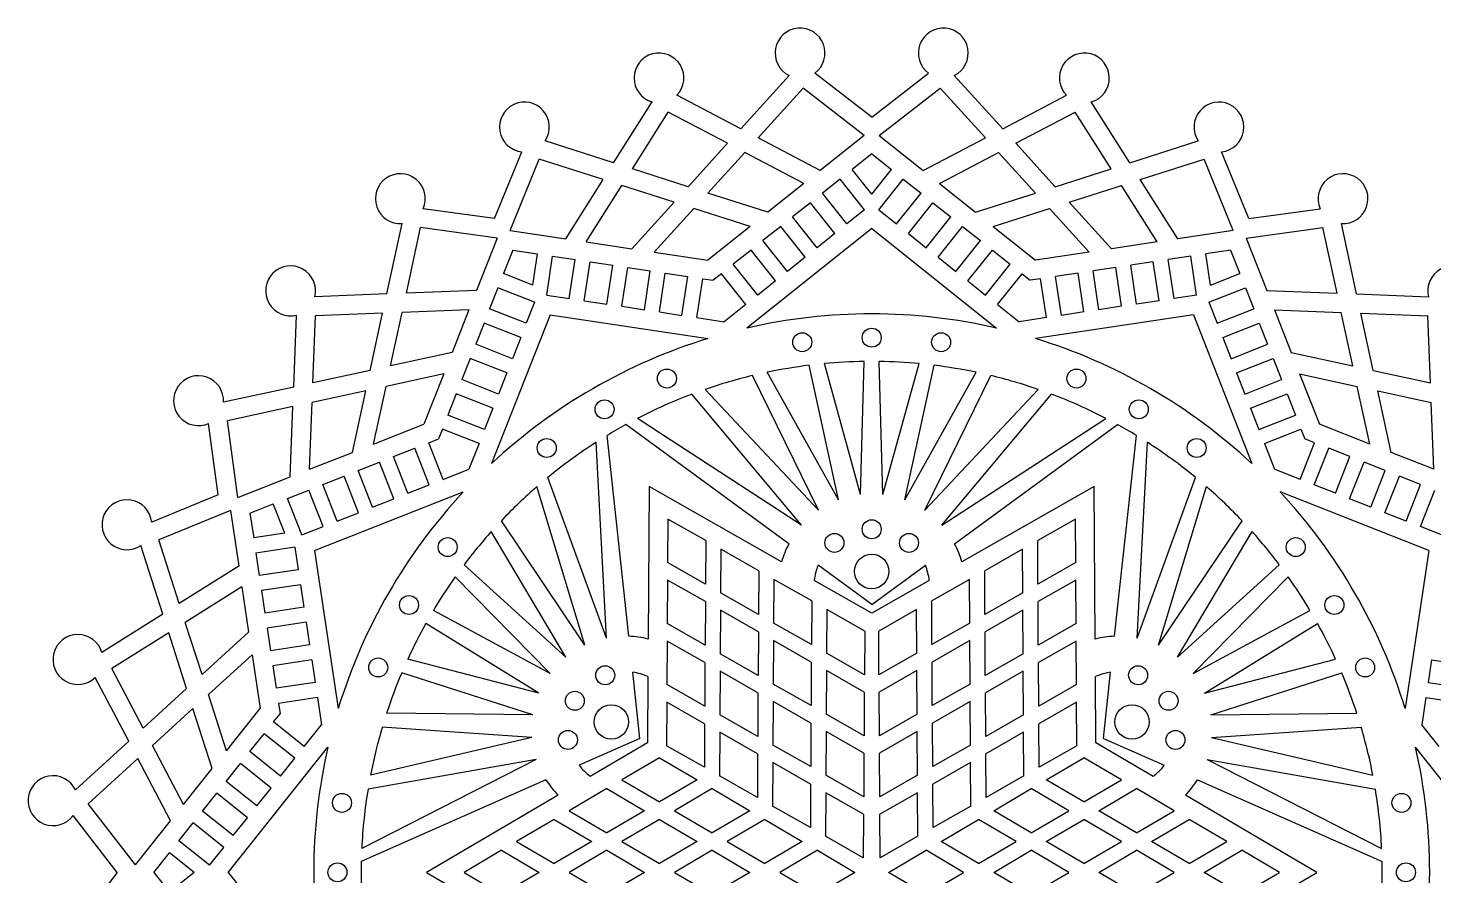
# Model space of a CAD drawing. Extents: x 169 to 786, y 13 to 202.
# Drawn here: x 169.3 to 317.4, y 107 to 196.2 of the extents above; entities that cross this region are included whole.
import ezdxf

# ---------------------------------------------------------------- set-up
doc = ezdxf.new("R2010")
doc.units = 0
doc.layers.get('0').update_dxf_attribs({"linetype": 'CONTINUOUS'})

msp = doc.modelspace()

# ---------------------------------------------------------------- linework, layer by layer
for p, q in [((244.349859, 185.620235), (249.447843, 191.232393)), ((258.147715, 186.827391), (252.15264, 191.469032)), ((258.147715, 186.827391), (264.14279, 191.469032)), ((271.945571, 185.620235), (266.847587, 191.232393)), ((246.178115, 184.658402), (250.928245, 189.887622)), ((257.358481, 184.909061), (250.928245, 189.887622)), ((258.936949, 184.909061), (265.367185, 189.887622)), ((270.117315, 184.658402), (265.367185, 189.887622)), ((230.971244, 182.035446), (235.017237, 188.447598)), ((244.349859, 185.620235), (237.63985, 189.150325)), ((271.945571, 185.620235), (278.65558, 189.150325)), ((285.324186, 182.035446), (281.278193, 188.447598)), ((232.938745, 181.405699), (236.708666, 187.380326)), ((242.960827, 184.091107), (236.708666, 187.380326)), ((273.334604, 184.091107), (279.586765, 187.380326)), ((283.356685, 181.405699), (279.586765, 187.380326)), ((230.971244, 182.035446), (223.750181, 184.346725)), ((238.813394, 179.525372), (242.960827, 184.091107)), ((252.722758, 181.21531), (246.178115, 184.658402)), ((257.358481, 184.909061), (252.722758, 181.21531)), ((258.936949, 184.909061), (263.572673, 181.21531)), ((263.572673, 181.21531), (270.117315, 184.658402)), ((277.482036, 179.525372), (273.334604, 184.091107)), ((285.324186, 182.035446), (292.545249, 184.346725)), ((218.418372, 176.181946), (221.289439, 183.199262)), ((220.061034, 174.91524), (223.140501, 182.441918)), ((229.868844, 180.288346), (223.140501, 182.441918)), ((240.906726, 178.85535), (244.789083, 183.129274)), ((251.014467, 179.854142), (244.789083, 183.129274)), ((258.147715, 182.980665), (256.078586, 181.331981)), ((258.147715, 182.980665), (260.216844, 181.331981)), ((265.280964, 179.854142), (271.506348, 183.129274)), ((275.388704, 178.85535), (271.506348, 183.129274)), ((286.426586, 180.288346), (293.15493, 182.441918)), ((296.234397, 174.91524), (293.15493, 182.441918)), ((297.877058, 176.181946), (295.005991, 183.199262)), ((238.813394, 179.525372), (232.938745, 181.405699)), ((258.147715, 178.735187), (256.078586, 181.331981)), ((258.147715, 178.735187), (260.216844, 181.331981)), ((277.482036, 179.525372), (283.356685, 181.405699)), ((225.922564, 174.03422), (229.868844, 180.288346)), ((228.082571, 173.709559), (231.836346, 179.658599)), ((237.335527, 177.89845), (231.836346, 179.658599)), ((251.014467, 179.854142), (247.223514, 176.833506)), ((254.827246, 180.334911), (252.950236, 178.839307)), ((257.407093, 177.097157), (254.827246, 180.334911)), ((258.888338, 177.097157), (261.468184, 180.334911)), ((261.468184, 180.334911), (263.345195, 178.839307)), ((265.280964, 179.854142), (269.071916, 176.833506)), ((278.959903, 177.89845), (284.459085, 179.658599)), ((288.212859, 173.709559), (284.459085, 179.658599)), ((290.372867, 174.03422), (286.426586, 180.288346)), ((232.87595, 172.989088), (237.335527, 177.89845)), ((247.223514, 176.833506), (240.906726, 178.85535)), ((251.698896, 177.842237), (249.821885, 176.346633)), ((254.278742, 174.604484), (251.698896, 177.842237)), ((255.530082, 175.601553), (252.950236, 178.839307)), ((260.765348, 175.601553), (263.345195, 178.839307)), ((262.016688, 174.604484), (264.596535, 177.842237)), ((264.596535, 177.842237), (266.473545, 176.346633)), ((269.071916, 176.833506), (275.388704, 178.85535)), ((283.41948, 172.989088), (278.959903, 177.89845)), ((218.418372, 176.181946), (210.905664, 177.204187)), ((235.253324, 172.631755), (239.428859, 177.228427)), ((245.343314, 175.33536), (239.428859, 177.228427)), ((252.401732, 173.108879), (249.821885, 176.346633)), ((257.407093, 177.097157), (255.530082, 175.601553)), ((258.888338, 177.097157), (260.765348, 175.601553)), ((263.893699, 173.108879), (266.473545, 176.346633)), ((270.952116, 175.33536), (276.866571, 177.228427)), ((281.042106, 172.631755), (276.866571, 177.228427)), ((297.877058, 176.181946), (305.389766, 177.204187)), ((207.072656, 168.23759), (208.681561, 175.646853)), ((209.136889, 168.318746), (210.636012, 175.222448)), ((218.694041, 174.126006), (210.636012, 175.222448)), ((220.061034, 174.91524), (225.922564, 174.03422)), ((245.343314, 175.33536), (240.887443, 171.784916)), ((258.147715, 175.130028), (244.987721, 164.644127)), ((248.570545, 175.349563), (246.693535, 173.853959)), ((251.150392, 172.11181), (248.570545, 175.349563)), ((258.147715, 175.130028), (271.307709, 164.644127)), ((265.145039, 172.11181), (267.724885, 175.349563)), ((267.724885, 175.349563), (269.601896, 173.853959)), ((270.952116, 175.33536), (275.407987, 171.784916)), ((296.234397, 174.91524), (290.372867, 174.03422)), ((297.60139, 174.126006), (305.659418, 175.222448)), ((307.158541, 168.318746), (305.659418, 175.222448)), ((309.222774, 168.23759), (307.61387, 175.646853)), ((218.694041, 174.126006), (216.526261, 168.609262)), ((228.082571, 173.709559), (232.87595, 172.989088)), ((249.273381, 170.616205), (246.693535, 173.853959)), ((254.278742, 174.604484), (252.401732, 173.108879)), ((262.016688, 174.604484), (263.893699, 173.108879)), ((267.022049, 170.616205), (269.601896, 173.853959)), ((288.212859, 173.709559), (283.41948, 172.989088)), ((297.60139, 174.126006), (299.769169, 168.609262)), ((220.341735, 172.850584), (219.374159, 170.388216)), ((220.341735, 172.850584), (222.957995, 172.457345)), ((222.464474, 169.173891), (222.957995, 172.457345)), ((223.924887, 168.125627), (224.540223, 172.219528)), ((224.540223, 172.219528), (226.913563, 171.862802)), ((226.298228, 167.768901), (226.913563, 171.862802)), ((235.253324, 172.631755), (240.887443, 171.784916)), ((245.442195, 172.85689), (243.565184, 171.361285)), ((248.022041, 169.619136), (245.442195, 172.85689)), ((251.150392, 172.11181), (249.273381, 170.616205)), ((265.145039, 172.11181), (267.022049, 170.616205)), ((268.273389, 169.619136), (270.853236, 172.85689)), ((270.853236, 172.85689), (272.730246, 171.361285)), ((281.042106, 172.631755), (275.407987, 171.784916)), ((291.755208, 172.219528), (289.381867, 171.862802)), ((289.997203, 167.768901), (289.381867, 171.862802)), ((292.370544, 168.125627), (291.755208, 172.219528)), ((295.953696, 172.850584), (293.337435, 172.457345)), ((293.830956, 169.173891), (293.337435, 172.457345)), ((295.953696, 172.850584), (296.921271, 170.388216)), ((222.464474, 169.173891), (219.374159, 170.388216)), ((227.880455, 167.531084), (228.495791, 171.624984)), ((228.495791, 171.624984), (230.869131, 171.268258)), ((230.253796, 167.174358), (230.869131, 171.268258)), ((231.836023, 166.93654), (232.451359, 171.03044)), ((232.451359, 171.03044), (234.824699, 170.673714)), ((234.209364, 166.579814), (234.824699, 170.673714)), ((235.791591, 166.341997), (236.406927, 170.435897)), ((236.406927, 170.435897), (238.780267, 170.079171)), ((242.313844, 170.364216), (241.452103, 169.677579)), ((244.893691, 167.126462), (242.313844, 170.364216)), ((246.145031, 168.123532), (243.565184, 171.361285)), ((270.1504, 168.123532), (272.730246, 171.361285)), ((271.40174, 167.126462), (273.981586, 170.364216)), ((273.981586, 170.364216), (274.843328, 169.677579)), ((279.888504, 170.435897), (277.515163, 170.079171)), ((280.50384, 166.341997), (279.888504, 170.435897)), ((283.844072, 171.03044), (281.470731, 170.673714)), ((282.086067, 166.579814), (281.470731, 170.673714)), ((284.459408, 166.93654), (283.844072, 171.03044)), ((287.79964, 171.624984), (285.426299, 171.268258)), ((286.041635, 167.174358), (285.426299, 171.268258)), ((288.414976, 167.531084), (287.79964, 171.624984)), ((293.830956, 169.173891), (296.921271, 170.388216)), ((218.789001, 168.899059), (217.911265, 166.665322)), ((222.642091, 167.385005), (218.789001, 168.899059)), ((238.164932, 165.98527), (238.780267, 170.079171)), ((239.747159, 165.747453), (240.362494, 169.841353)), ((240.362494, 169.841353), (241.452103, 169.677579)), ((248.022041, 169.619136), (246.145031, 168.123532)), ((268.273389, 169.619136), (270.1504, 168.123532)), ((275.932936, 169.841353), (274.843328, 169.677579)), ((276.548272, 165.747453), (275.932936, 169.841353)), ((278.130499, 165.98527), (277.515163, 170.079171)), ((293.65334, 167.385005), (297.506429, 168.899059)), ((297.506429, 168.899059), (298.384165, 166.665322)), ((207.072656, 168.23759), (199.496573, 167.939733)), ((216.526261, 168.609262), (209.136889, 168.318746)), ((222.642091, 167.385005), (221.764354, 165.151268)), ((223.924887, 168.125627), (226.298228, 167.768901)), ((227.880455, 167.531084), (230.253796, 167.174358)), ((288.414976, 167.531084), (286.041635, 167.174358)), ((292.370544, 168.125627), (289.997203, 167.768901)), ((293.65334, 167.385005), (294.531076, 165.151268)), ((299.769169, 168.609262), (307.158541, 168.318746)), ((309.222774, 168.23759), (316.798858, 167.939733)), ((197.27883, 158.443764), (197.576687, 166.019847)), ((199.29761, 158.882137), (199.575143, 165.941277)), ((206.634283, 166.21881), (199.575143, 165.941277)), ((205.325369, 160.191051), (206.634283, 166.21881)), ((207.473258, 160.657461), (208.698516, 166.299966)), ((215.727422, 166.57631), (208.698516, 166.299966)), ((215.727422, 166.57631), (213.954679, 162.064887)), ((221.764354, 165.151268), (217.911265, 166.665322)), ((224.267053, 166.051732), (218.113115, 150.390679)), ((224.267053, 166.051732), (240.906893, 163.550673)), ((231.836023, 166.93654), (234.209364, 166.579814)), ((235.791591, 166.341997), (238.164932, 165.98527)), ((244.893691, 167.126462), (242.620915, 165.315511)), ((271.40174, 167.126462), (273.674515, 165.315511)), ((292.028377, 166.051732), (275.388537, 163.550673)), ((280.50384, 166.341997), (278.130499, 165.98527)), ((284.459408, 166.93654), (282.086067, 166.579814)), ((292.028377, 166.051732), (298.182316, 150.390679)), ((294.531076, 165.151268), (298.384165, 166.665322)), ((300.568008, 166.57631), (307.596915, 166.299966)), ((300.568008, 166.57631), (302.340751, 162.064887)), ((308.822172, 160.657461), (307.596915, 166.299966)), ((309.661148, 166.21881), (316.720287, 165.941277)), ((310.970062, 160.191051), (309.661148, 166.21881)), ((316.99782, 158.882137), (316.720287, 165.941277)), ((217.326107, 165.176164), (216.448371, 162.942428)), ((221.179197, 163.662111), (217.326107, 165.176164)), ((239.747159, 165.747453), (242.620915, 165.315511)), ((276.548272, 165.747453), (273.674515, 165.315511)), ((295.116234, 163.662111), (298.969323, 165.176164)), ((298.969323, 165.176164), (299.84706, 162.942428)), ((220.30146, 161.428374), (216.448371, 162.942428)), ((221.179197, 163.662111), (220.30146, 161.428374)), ((295.116234, 163.662111), (295.99397, 161.428374)), ((295.99397, 161.428374), (299.84706, 162.942428)), ((213.954679, 162.064887), (207.473258, 160.657461)), ((215.863213, 161.45327), (214.985477, 159.219534)), ((219.716303, 159.939217), (215.863213, 161.45327)), ((296.579128, 159.939217), (300.432217, 161.45327)), ((300.432217, 161.45327), (301.309954, 159.219534)), ((302.340751, 162.064887), (308.822172, 160.657461)), ((205.325369, 160.191051), (199.29761, 158.882137)), ((219.716303, 159.939217), (218.838566, 157.70548)), ((254.651095, 146.579869), (247.127674, 159.995121)), ((254.651095, 146.579869), (251.576926, 160.733541)), ((256.95915, 147.148753), (253.160295, 160.904736)), ((256.95915, 147.148753), (257.347715, 161.130597)), ((259.33628, 147.148753), (258.947715, 161.130597)), ((259.33628, 147.148753), (263.135135, 160.904736)), ((261.644335, 146.579869), (264.718505, 160.733541)), ((261.644335, 146.579869), (269.167756, 159.995121)), ((296.579128, 159.939217), (297.456864, 157.70548)), ((310.970062, 160.191051), (316.99782, 158.882137)), ((197.27883, 158.443764), (189.869567, 156.834859)), ((205.689066, 152.440969), (207.006849, 158.509571)), ((213.075451, 159.827354), (207.006849, 158.509571)), ((213.075451, 159.827354), (210.991776, 154.524644)), ((218.838566, 157.70548), (214.985477, 159.219534)), ((252.546251, 145.475161), (245.600887, 159.652145)), ((263.74918, 145.475161), (270.694544, 159.652145)), ((297.456864, 157.70548), (301.309954, 159.219534)), ((303.219979, 159.827354), (309.288581, 158.509571)), ((303.219979, 159.827354), (305.303655, 154.524644)), ((310.606365, 152.440969), (309.288581, 158.509571)), ((204.858959, 158.043162), (199.216454, 156.817904)), ((203.451533, 151.561741), (204.858959, 158.043162)), ((214.400319, 157.730376), (213.522583, 155.49664)), ((218.253409, 156.216322), (214.400319, 157.730376)), ((250.766943, 143.898832), (239.214371, 157.69275)), ((252.546251, 145.475161), (240.624889, 158.201092)), ((263.74918, 145.475161), (275.670542, 158.201092)), ((265.528487, 143.898832), (277.08106, 157.69275)), ((298.042022, 156.216322), (301.895111, 157.730376)), ((301.895111, 157.730376), (302.772848, 155.49664)), ((311.436471, 158.043162), (317.078977, 156.817904)), ((312.843897, 151.561741), (311.436471, 158.043162)), ((197.197674, 156.379531), (190.293972, 154.880408)), ((196.907158, 148.990159), (197.197674, 156.379531)), ((198.94011, 149.788998), (199.216454, 156.817904)), ((217.375672, 153.982586), (213.522583, 155.49664)), ((218.253409, 156.216322), (217.375672, 153.982586)), ((298.042022, 156.216322), (298.919758, 153.982586)), ((298.919758, 153.982586), (302.772848, 155.49664)), ((317.355321, 149.788998), (317.078977, 156.817904)), ((189.334474, 147.098048), (188.312233, 154.610756)), ((191.390414, 146.822379), (190.293972, 154.880408)), ((205.689066, 152.440969), (210.991776, 154.524644)), ((212.937425, 154.007482), (212.534454, 152.981966)), ((216.790515, 152.493428), (212.937425, 154.007482)), ((249.41658, 141.942493), (232.26656, 154.497749)), ((250.766943, 143.898832), (233.472393, 155.140135)), ((265.528487, 143.898832), (282.823037, 155.140135)), ((266.878851, 141.942493), (284.028871, 154.497749)), ((299.504916, 152.493428), (303.358005, 154.007482)), ((303.358005, 154.007482), (303.760977, 152.981966)), ((310.606365, 152.440969), (305.303655, 154.524644)), ((211.508938, 152.578995), (212.534454, 152.981966)), ((213.022992, 148.725905), (211.508938, 152.578995)), ((230.202083, 132.025705), (229.114105, 152.623876)), ((232.571504, 132.216984), (230.273343, 153.346965)), ((283.723926, 132.216984), (286.022087, 153.346965)), ((286.093348, 132.025705), (287.181326, 152.623876)), ((303.272439, 148.725905), (304.786492, 152.578995)), ((304.786492, 152.578995), (303.760977, 152.981966)), ((198.94011, 149.788998), (203.451533, 151.561741)), ((207.786044, 151.116101), (210.01978, 151.993837)), ((209.300098, 147.263011), (207.786044, 151.116101)), ((211.533834, 148.140748), (210.01978, 151.993837)), ((216.790515, 152.493428), (215.727709, 149.788711)), ((299.504916, 152.493428), (300.567722, 149.788711)), ((304.761596, 148.140748), (306.27565, 151.993837)), ((308.509387, 151.116101), (306.27565, 151.993837)), ((306.995333, 147.263011), (308.509387, 151.116101)), ((317.355321, 149.788998), (312.843897, 151.561741)), ((204.06315, 149.653207), (206.296886, 150.530943)), ((205.577203, 145.800117), (204.06315, 149.653207)), ((207.81094, 146.677854), (206.296886, 150.530943)), ((213.022992, 148.725905), (215.727709, 149.788711)), ((303.272439, 148.725905), (300.567722, 149.788711)), ((308.48449, 146.677854), (309.998544, 150.530943)), ((312.232281, 149.653207), (309.998544, 150.530943)), ((310.718227, 145.800117), (312.232281, 149.653207)), ((191.390414, 146.822379), (196.907158, 148.990159)), ((200.340256, 148.190313), (202.573992, 149.068049)), ((201.854309, 144.337223), (200.340256, 148.190313)), ((204.088046, 145.21496), (202.573992, 149.068049)), ((209.300098, 147.263011), (211.533834, 148.140748)), ((230.202083, 132.025705), (224.032486, 148.927485)), ((286.093348, 132.025705), (292.262944, 148.927485)), ((306.995333, 147.263011), (304.761596, 148.140748)), ((312.207385, 145.21496), (313.721438, 149.068049)), ((315.955175, 148.190313), (313.721438, 149.068049)), ((314.441121, 144.337223), (315.955175, 148.190313)), ((189.334474, 147.098048), (182.317158, 144.226981)), ((196.617361, 146.727419), (198.851098, 147.605155)), ((198.131415, 142.874329), (196.617361, 146.727419)), ((200.365152, 143.752066), (198.851098, 147.605155)), ((199.464688, 141.249367), (215.125741, 147.403305)), ((205.577203, 145.800117), (207.81094, 146.677854)), ((227.947288, 131.272943), (222.88699, 147.960111)), ((234.700627, 147.980253), (234.604149, 131.920951)), ((248.656629, 140.034154), (234.700627, 147.980253)), ((281.594804, 147.980253), (267.638801, 140.034154)), ((281.691281, 131.920951), (281.594804, 147.980253)), ((288.348142, 131.272943), (293.408441, 147.960111)), ((316.830743, 141.249367), (301.169689, 147.403305)), ((310.718227, 145.800117), (308.48449, 146.677854)), ((315.930279, 143.752066), (317.444333, 147.605155)), ((190.60118, 145.455386), (183.074502, 142.375919)), ((190.60118, 145.455386), (191.4822, 139.593856)), ((192.665836, 145.174685), (195.128204, 146.142261)), ((192.665836, 145.174685), (193.059075, 142.558425)), ((196.342529, 143.051946), (195.128204, 146.142261)), ((201.854309, 144.337223), (204.088046, 145.21496)), ((314.441121, 144.337223), (312.207385, 145.21496)), ((198.131415, 142.874329), (200.365152, 143.752066)), ((227.947288, 131.272943), (219.142342, 144.376297)), ((236.680066, 144.551764), (236.652508, 139.964534)), ((240.666502, 142.282015), (236.680066, 144.551764)), ((279.615365, 144.551764), (275.628928, 142.282015)), ((279.642923, 139.964534), (279.615365, 144.551764)), ((288.348142, 131.272943), (297.153089, 144.376297)), ((318.164015, 142.874329), (315.930279, 143.752066)), ((185.228074, 135.647576), (183.074502, 142.375919)), ((196.342529, 143.051946), (193.059075, 142.558425)), ((225.938161, 130.002449), (218.081922, 143.225549)), ((240.666502, 142.282015), (240.638944, 137.694786)), ((275.656486, 137.694786), (275.628928, 142.282015)), ((290.357269, 130.002449), (298.213508, 143.225549)), ((183.480974, 134.545176), (181.169695, 141.766239)), ((197.390793, 141.591533), (193.296892, 140.976197)), ((193.296892, 140.976197), (193.653618, 138.602857)), ((197.390793, 141.591533), (197.747519, 139.218192)), ((199.464688, 141.249367), (201.965747, 124.609527)), ((242.261077, 141.374116), (242.233519, 136.786886)), ((246.247513, 139.104367), (242.261077, 141.374116)), ((274.034353, 141.374116), (270.047917, 139.104367)), ((274.061912, 136.786886), (274.034353, 141.374116)), ((316.830743, 141.249367), (314.329683, 124.609527)), ((191.4822, 139.593856), (185.228074, 135.647576)), ((197.747519, 139.218192), (193.653618, 138.602857)), ((225.938161, 130.002449), (215.217806, 139.741594)), ((240.638944, 137.694786), (236.652508, 139.964534)), ((258.147715, 135.550567), (252.49735, 139.687109)), ((258.147715, 135.550567), (263.79808, 139.687109)), ((279.642923, 139.964534), (275.656486, 137.694786)), ((290.357269, 130.002449), (301.077625, 139.741594)), ((224.291465, 128.288057), (214.277862, 138.455953)), ((236.641485, 138.129643), (236.613926, 133.542413)), ((240.627921, 135.859894), (236.641485, 138.129643)), ((246.247513, 139.104367), (246.219955, 134.517137)), ((247.842088, 138.196467), (247.81453, 133.609238)), ((251.828525, 135.926719), (247.842088, 138.196467)), ((258.147715, 134.630235), (252.080066, 138.084959)), ((264.215365, 138.084959), (258.147715, 134.630235)), ((268.453342, 138.196467), (264.466906, 135.926719)), ((268.4809, 133.609238), (268.453342, 138.196467)), ((270.075475, 134.517137), (270.047917, 139.104367)), ((279.653946, 138.129643), (275.667509, 135.859894)), ((279.681504, 133.542413), (279.653946, 138.129643)), ((292.003965, 128.288057), (302.017569, 138.455953)), ((191.806861, 137.433849), (185.857821, 133.680074)), ((191.806861, 137.433849), (192.527332, 132.64047)), ((197.985336, 137.635965), (193.891436, 137.020629)), ((193.891436, 137.020629), (194.248162, 134.647289)), ((197.985336, 137.635965), (198.342062, 135.262624)), ((246.219955, 134.517137), (242.233519, 136.786886)), ((274.061912, 136.786886), (270.075475, 134.517137)), ((198.342062, 135.262624), (194.248162, 134.647289)), ((224.291465, 128.288057), (211.988551, 134.942471)), ((240.627921, 135.859894), (240.600363, 131.272664)), ((242.222496, 134.951994), (242.194938, 130.364765)), ((246.208932, 132.682245), (242.222496, 134.951994)), ((251.828525, 135.926719), (251.800966, 131.339489)), ((253.423099, 135.018819), (253.395541, 130.431589)), ((257.409536, 132.74907), (253.423099, 135.018819)), ((262.872331, 135.018819), (258.885895, 132.74907)), ((262.899889, 130.431589), (262.872331, 135.018819)), ((264.494464, 131.339489), (264.466906, 135.926719)), ((274.072935, 134.951994), (270.086498, 132.682245)), ((274.100493, 130.364765), (274.072935, 134.951994)), ((275.695068, 131.272664), (275.667509, 135.859894)), ((292.003965, 128.288057), (304.30688, 134.942471)), ((183.480974, 134.545176), (177.068822, 130.499183)), ((187.61797, 128.180893), (185.857821, 133.680074)), ((198.57988, 133.680397), (194.48598, 133.065061)), ((198.57988, 133.680397), (198.936606, 131.307056)), ((223.1029, 126.229401), (211.188551, 133.556831)), ((240.600363, 131.272664), (236.613926, 133.542413)), ((251.800966, 131.339489), (247.81453, 133.609238)), ((268.4809, 133.609238), (264.494464, 131.339489)), ((279.681504, 133.542413), (275.695068, 131.272664)), ((293.19253, 126.229401), (305.10688, 133.556831)), ((184.110721, 132.577675), (178.136094, 128.807754)), ((185.991048, 126.703026), (184.110721, 132.577675)), ((192.527332, 132.64047), (187.61797, 128.180893)), ((194.48598, 133.065061), (194.842706, 130.691721)), ((246.208932, 132.682245), (246.181374, 128.095016)), ((247.803507, 131.774346), (247.775949, 127.187116)), ((251.789943, 129.504597), (247.803507, 131.774346)), ((257.409536, 132.74907), (257.381978, 128.161841)), ((258.913453, 128.161841), (258.885895, 132.74907)), ((268.491924, 131.774346), (264.505487, 129.504597)), ((268.519482, 127.187116), (268.491924, 131.774346)), ((270.114056, 128.095016), (270.086498, 132.682245)), ((198.936606, 131.307056), (194.842706, 130.691721)), ((236.602903, 131.707521), (236.575345, 127.120291)), ((240.58934, 129.437772), (236.602903, 131.707521)), ((246.181374, 128.095016), (242.194938, 130.364765)), ((257.381978, 128.161841), (253.395541, 130.431589)), ((262.899889, 130.431589), (258.913453, 128.161841)), ((274.100493, 130.364765), (270.114056, 128.095016)), ((279.692527, 131.707521), (275.706091, 129.437772)), ((279.720085, 127.120291), (279.692527, 131.707521)), ((192.884665, 130.263096), (188.287993, 126.087561)), ((192.884665, 130.263096), (193.731504, 124.628977)), ((199.174423, 129.724829), (195.080523, 129.109493)), ((195.080523, 129.109493), (195.437249, 126.736153)), ((199.174423, 129.724829), (199.53115, 127.351488)), ((223.1029, 126.229401), (209.290442, 129.817488)), ((240.58934, 129.437772), (240.561782, 124.850543)), ((251.789943, 129.504597), (251.762385, 124.917367)), ((264.533045, 124.917367), (264.505487, 129.504597)), ((275.733649, 124.850543), (275.706091, 129.437772)), ((293.19253, 126.229401), (307.004989, 129.817488)), ((317.121007, 129.724829), (316.764281, 127.351488)), ((317.121007, 129.724829), (321.214907, 129.109493)), ((179.896185, 121.166561), (176.366095, 127.87657)), ((181.425313, 122.555593), (178.136094, 128.807754)), ((199.53115, 127.351488), (195.437249, 126.736153)), ((222.441541, 123.946125), (208.647017, 128.360653)), ((233.741506, 121.459636), (232.984338, 128.421266)), ((234.580483, 127.98157), (234.538538, 120.99947)), ((242.183914, 128.529873), (242.156356, 123.942643)), ((246.170351, 126.260124), (242.183914, 128.529873)), ((253.384518, 128.596698), (253.35696, 124.009468)), ((257.370954, 126.326949), (253.384518, 128.596698)), ((262.910913, 128.596698), (258.924476, 126.326949)), ((262.938471, 124.009468), (262.910913, 128.596698)), ((274.111516, 128.529873), (270.12508, 126.260124)), ((274.139074, 123.942643), (274.111516, 128.529873)), ((281.756893, 120.99947), (281.714947, 127.98157)), ((282.553924, 121.459636), (283.311092, 128.421266)), ((293.853889, 123.946125), (307.648414, 128.360653)), ((316.764281, 127.351488), (320.858181, 126.736153)), ((185.991048, 126.703026), (181.425313, 122.555593)), ((190.18106, 120.173106), (188.287993, 126.087561)), ((240.561782, 124.850543), (236.575345, 127.120291)), ((246.170351, 126.260124), (246.142793, 121.672894)), ((251.762385, 124.917367), (247.775949, 127.187116)), ((257.370954, 126.326949), (257.343396, 121.739719)), ((258.952034, 121.739719), (258.924476, 126.326949)), ((268.519482, 127.187116), (264.533045, 124.917367)), ((270.152638, 121.672894), (270.12508, 126.260124)), ((279.720085, 127.120291), (275.733649, 124.850543)), ((186.66107, 124.609694), (182.387146, 120.727337)), ((188.682914, 118.292906), (186.66107, 124.609694)), ((190.18106, 120.173106), (193.731504, 124.628977)), ((199.768967, 125.769261), (195.675067, 125.153926)), ((195.675067, 125.153926), (195.838841, 124.064317)), ((199.768967, 125.769261), (200.200909, 122.895505)), ((236.564322, 125.285399), (236.536764, 120.69817)), ((240.550758, 123.015651), (236.564322, 125.285399)), ((247.764925, 125.352224), (247.737367, 120.764995)), ((251.751362, 123.082476), (247.764925, 125.352224)), ((268.530505, 125.352224), (264.544069, 123.082476)), ((268.558063, 120.764995), (268.530505, 125.352224)), ((279.731109, 125.285399), (275.744672, 123.015651)), ((279.758667, 120.69817), (279.731109, 125.285399)), ((316.526463, 125.769261), (316.094522, 122.895505)), ((316.526463, 125.769261), (320.620364, 125.153926)), ((195.152204, 123.202576), (195.838841, 124.064317)), ((198.389958, 120.622729), (195.152204, 123.202576)), ((198.389958, 120.622729), (200.200909, 122.895505)), ((222.441541, 123.946125), (207.061881, 124.138277)), ((240.550758, 123.015651), (240.5232, 118.428421)), ((246.142793, 121.672894), (242.156356, 123.942643)), ((251.751362, 123.082476), (251.723804, 118.495246)), ((257.343396, 121.739719), (253.35696, 124.009468)), ((262.938471, 124.009468), (258.952034, 121.739719)), ((264.571627, 118.495246), (264.544069, 123.082476)), ((274.139074, 123.942643), (270.152638, 121.672894)), ((275.77223, 118.428421), (275.744672, 123.015651)), ((293.853889, 123.946125), (309.23355, 124.138277)), ((317.905472, 120.622729), (316.094522, 122.895505)), ((192.65953, 120.074225), (194.155135, 121.951236)), ((197.392889, 119.371389), (194.155135, 121.951236)), ((222.345824, 121.570923), (205.364163, 117.609686)), ((222.345824, 121.570923), (206.595513, 122.644553)), ((233.741506, 121.459636), (227.333973, 118.634548)), ((242.145333, 122.107751), (242.117775, 117.520521)), ((246.131769, 119.838002), (242.145333, 122.107751)), ((253.345936, 122.174576), (253.318378, 117.587346)), ((257.332373, 119.904827), (253.345936, 122.174576)), ((262.949494, 122.174576), (258.963057, 119.904827)), ((262.977052, 117.587346), (262.949494, 122.174576)), ((274.150098, 122.107751), (270.163661, 119.838002)), ((274.177656, 117.520521), (274.150098, 122.107751)), ((282.553924, 121.459636), (288.961457, 118.634548)), ((293.949607, 121.570923), (309.699917, 122.644553)), ((293.949607, 121.570923), (310.931267, 117.609686)), ((179.896185, 121.166561), (174.284027, 116.068577)), ((185.662278, 114.501953), (182.387146, 120.727337)), ((190.386392, 107.368705), (200.872293, 120.528699)), ((195.897284, 117.494379), (192.65953, 120.074225)), ((234.538538, 120.99947), (228.512834, 117.472094)), ((240.5232, 118.428421), (236.536764, 120.69817)), ((251.723804, 118.495246), (247.737367, 120.764995)), ((268.558063, 120.764995), (264.571627, 118.495246)), ((279.758667, 120.69817), (275.77223, 118.428421)), ((287.782597, 117.472094), (281.756893, 120.99947)), ((325.909039, 107.368705), (315.423138, 120.528699)), ((180.858018, 119.338305), (175.628798, 114.588175)), ((184.30111, 112.793662), (180.858018, 119.338305)), ((190.166857, 116.945875), (191.662461, 118.822885)), ((194.900215, 116.243039), (191.662461, 118.822885)), ((195.897284, 117.494379), (197.392889, 119.371389)), ((222.821311, 119.241833), (204.438782, 109.884964)), ((222.821311, 119.241833), (205.099142, 116.13397)), ((235.798584, 119.419605), (231.839706, 117.102124)), ((235.798584, 119.419605), (239.757463, 117.102124)), ((246.131769, 119.838002), (246.104211, 115.250773)), ((247.726344, 118.930103), (247.698786, 114.342873)), ((251.712781, 116.660354), (247.726344, 118.930103)), ((257.332373, 119.904827), (257.304815, 115.317597)), ((258.990616, 115.317597), (258.963057, 119.904827)), ((268.569086, 118.930103), (264.58265, 116.660354)), ((268.596645, 114.342873), (268.569086, 118.930103)), ((270.191219, 115.250773), (270.163661, 119.838002)), ((276.537968, 117.102124), (280.496846, 119.419605)), ((284.455725, 117.102124), (280.496846, 119.419605)), ((293.47412, 119.241833), (311.856648, 109.884964)), ((293.47412, 119.241833), (311.196289, 116.13397)), ((185.662278, 114.501953), (188.682914, 118.292906)), ((223.840369, 117.094213), (204.392188, 108.519489)), ((231.839706, 117.102124), (235.798584, 114.784644)), ((239.757463, 117.102124), (235.798584, 114.784644)), ((246.104211, 115.250773), (242.117775, 117.520521)), ((257.304815, 115.317597), (253.318378, 117.587346)), ((262.977052, 117.587346), (258.990616, 115.317597)), ((274.177656, 117.520521), (270.191219, 115.250773)), ((280.496846, 114.784644), (276.537968, 117.102124)), ((280.496846, 114.784644), (284.455725, 117.102124)), ((292.455062, 117.094213), (311.903243, 108.519489)), ((187.674183, 113.817524), (189.169787, 115.694535)), ((192.407541, 113.114688), (189.169787, 115.694535)), ((193.40461, 114.366028), (190.166857, 116.945875)), ((193.40461, 114.366028), (194.900215, 116.243039)), ((230.256154, 116.175132), (226.297276, 113.857651)), ((230.256154, 116.175132), (234.215033, 113.857651)), ((241.341014, 116.175132), (237.382136, 113.857651)), ((241.341014, 116.175132), (245.299892, 113.857651)), ((251.712781, 116.660354), (251.685222, 112.073124)), ((253.307355, 115.752454), (253.279797, 111.165225)), ((257.293792, 113.482706), (253.307355, 115.752454)), ((262.988075, 115.752454), (259.001639, 113.482706)), ((263.015633, 111.165225), (262.988075, 115.752454)), ((264.610208, 112.073124), (264.58265, 116.660354)), ((270.995538, 113.857651), (274.954417, 116.175132)), ((278.913295, 113.857651), (274.954417, 116.175132)), ((282.080398, 113.857651), (286.039276, 116.175132)), ((289.998154, 113.857651), (286.039276, 116.175132)), ((180.607359, 108.157939), (175.628798, 114.588175)), ((225.113063, 115.481908), (211.253538, 107.368705)), ((251.685222, 112.073124), (247.698786, 114.342873)), ((268.596645, 114.342873), (264.610208, 112.073124)), ((305.041892, 107.368705), (291.182367, 115.481908)), ((178.689029, 107.368705), (174.047388, 113.36378)), ((180.607359, 108.157939), (184.30111, 112.793662)), ((185.181509, 110.689174), (186.677113, 112.566184)), ((189.914867, 109.986338), (186.677113, 112.566184)), ((190.911936, 111.237678), (187.674183, 113.817524)), ((190.911936, 111.237678), (192.407541, 113.114688)), ((224.713725, 112.930659), (220.754846, 110.613178)), ((224.713725, 112.930659), (228.672603, 110.613178)), ((226.297276, 113.857651), (230.256154, 111.54017)), ((234.215033, 113.857651), (230.256154, 111.54017)), ((235.798584, 112.930659), (231.839706, 110.613178)), ((235.798584, 112.930659), (239.757463, 110.613178)), ((237.382136, 113.857651), (241.341014, 111.54017)), ((245.299892, 113.857651), (241.341014, 111.54017)), ((246.883444, 112.930659), (242.924565, 110.613178)), ((246.883444, 112.930659), (250.842322, 110.613178)), ((257.293792, 113.482706), (257.266234, 108.895476)), ((259.029197, 108.895476), (259.001639, 113.482706)), ((265.453108, 110.613178), (269.411987, 112.930659)), ((273.370865, 110.613178), (269.411987, 112.930659)), ((274.954417, 111.54017), (270.995538, 113.857651)), ((274.954417, 111.54017), (278.913295, 113.857651)), ((276.537968, 110.613178), (280.496846, 112.930659)), ((284.455725, 110.613178), (280.496846, 112.930659)), ((286.039276, 111.54017), (282.080398, 113.857651)), ((286.039276, 111.54017), (289.998154, 113.857651)), ((287.622827, 110.613178), (291.581706, 112.930659)), ((295.540584, 110.613178), (291.581706, 112.930659)), ((257.266234, 108.895476), (253.279797, 111.165225)), ((263.015633, 111.165225), (259.029197, 108.895476)), ((188.419263, 108.109327), (185.181509, 110.689174)), ((188.419263, 108.109327), (189.914867, 109.986338)), ((219.171295, 109.686186), (215.212417, 107.368705)), ((219.171295, 109.686186), (223.130173, 107.368705)), ((220.754846, 110.613178), (224.713725, 108.295697)), ((228.672603, 110.613178), (224.713725, 108.295697)), ((230.256154, 109.686186), (226.297276, 107.368705)), ((230.256154, 109.686186), (234.215033, 107.368705)), ((231.839706, 110.613178), (235.798584, 108.295697)), ((239.757463, 110.613178), (235.798584, 108.295697)), ((241.341014, 109.686186), (237.382136, 107.368705)), ((241.341014, 109.686186), (245.299892, 107.368705)), ((242.924565, 110.613178), (246.883444, 108.295697)), ((250.842322, 110.613178), (246.883444, 108.295697)), ((252.425873, 109.686186), (248.466995, 107.368705)), ((252.425873, 109.686186), (256.384752, 107.368705)), ((259.910679, 107.368705), (263.869557, 109.686186)), ((267.828435, 107.368705), (263.869557, 109.686186)), ((269.411987, 108.295697), (265.453108, 110.613178)), ((269.411987, 108.295697), (273.370865, 110.613178)), ((270.995538, 107.368705), (274.954417, 109.686186)), ((278.913295, 107.368705), (274.954417, 109.686186)), ((280.496846, 108.295697), (276.537968, 110.613178)), ((280.496846, 108.295697), (284.455725, 110.613178)), ((282.080398, 107.368705), (286.039276, 109.686186)), ((289.998154, 107.368705), (286.039276, 109.686186)), ((291.581706, 108.295697), (287.622827, 110.613178)), ((291.581706, 108.295697), (295.540584, 110.613178)), ((293.165257, 107.368705), (297.124136, 109.686186)), ((301.083014, 107.368705), (297.124136, 109.686186)), ((182.535755, 107.368705), (184.184439, 109.437834)), ((186.781233, 107.368705), (184.184439, 109.437834)), ((178.689029, 107.368705), (174.047388, 101.37363)), ((182.535755, 107.368705), (184.184439, 105.299576)), ((186.781233, 107.368705), (184.184439, 105.299576)), ((190.386392, 107.368705), (200.872293, 94.208711)), ((211.253538, 107.368705), (225.113063, 99.255502)), ((215.212417, 107.368705), (219.171295, 105.051224)), ((223.130173, 107.368705), (219.171295, 105.051224)), ((226.297276, 107.368705), (230.256154, 105.051224)), ((234.215033, 107.368705), (230.256154, 105.051224)), ((237.382136, 107.368705), (241.341014, 105.051224)), ((245.299892, 107.368705), (241.341014, 105.051224)), ((248.466995, 107.368705), (252.425873, 105.051224)), ((256.384752, 107.368705), (252.425873, 105.051224)), ((263.869557, 105.051224), (259.910679, 107.368705)), ((263.869557, 105.051224), (267.828435, 107.368705)), ((274.954417, 105.051224), (270.995538, 107.368705)), ((274.954417, 105.051224), (278.913295, 107.368705)), ((286.039276, 105.051224), (282.080398, 107.368705)), ((286.039276, 105.051224), (289.998154, 107.368705)), ((291.182367, 99.255502), (305.041892, 107.368705)), ((297.124136, 105.051224), (293.165257, 107.368705)), ((297.124136, 105.051224), (301.083014, 107.368705))]:
    msp.add_line(p, q)
for centre, radius in [((258.147715, 163.636549), 1), ((250.83533, 163.159379), 1), ((265.4601, 163.159379), 1), ((236.58509, 159.341038), 1), ((279.710341, 159.341038), 1), ((230.013793, 156.098087), 1), ((286.281637, 156.098087), 1), ((223.919667, 152.028653), 1), ((292.375763, 152.028653), 1), ((258.147715, 143.470839), 1), ((213.487767, 141.596753), 1), ((254.219769, 142.041184), 1), ((262.075662, 142.041184), 1), ((302.807663, 141.596753), 1), ((258.147715, 139.029103), 1.814337), ((209.418333, 135.502627), 1), ((306.877097, 135.502627), 1), ((206.175382, 128.93133), 1), ((230.084441, 128.106646), 1), ((286.210989, 128.106646), 1), ((310.120049, 128.93133), 1), ((226.88235, 125.419772), 1), ((289.413081, 125.419772), 1), ((230.729006, 123.198904), 1.814337), ((285.566424, 123.198904), 1.814337), ((226.156494, 121.303243), 1), ((290.138936, 121.303243), 1), ((202.357041, 114.68109), 1), ((313.938389, 114.68109), 1), ((201.879871, 107.368705), 1), ((314.415559, 107.368705), 1)]:
    msp.add_circle(centre, radius)
for centre, radius, start, end in [((250.604406, 193.589124), 2.625228, 306.139436, 243.860564), ((265.691024, 193.589124), 2.625228, 296.139436, 233.860564), ((235.746987, 190.96936), 2.625228, 316.139436, 253.860564), ((280.548443, 190.96936), 2.625228, 286.139436, 223.860564), ((221.570203, 185.809433), 2.625228, 326.139436, 263.860564), ((294.725227, 185.809433), 2.625228, 276.139436, 213.860564), ((208.504808, 178.266124), 2.625228, 336.139436, 273.860564), ((307.790622, 178.266124), 2.625228, 266.139436, 203.860564), ((196.947788, 168.568632), 2.625228, 346.139436, 283.860564), ((319.347643, 168.568632), 2.625228, 256.139436, 193.860564), ((258.147715, 107.368705), 58.767844, 77.059923, 102.940077), ((258.147715, 107.368705), 58.767844, 107.059923, 132.940077), ((258.147715, 107.368705), 58.767844, 47.059923, 72.940077), ((258.147715, 107.368705), 53.767844, 97.019473, 101.826922), ((258.147715, 107.368705), 53.767844, 90.852523, 95.322317), ((258.147715, 107.368705), 53.767844, 84.677683, 89.147477), ((258.147715, 107.368705), 53.767844, 78.173078, 82.980527), ((187.250296, 157.011612), 2.625228, 356.139436, 293.860564), ((258.147715, 107.368705), 53.767844, 103.494493, 109.019982), ((258.147715, 107.368705), 53.767844, 70.980018, 76.505507), ((258.147715, 107.368705), 53.767844, 110.617735, 117.317659), ((258.147715, 107.368705), 53.767844, 62.682341, 69.382265), ((258.147715, 107.368705), 53.767844, 118.773615, 121.226385), ((258.147715, 107.368705), 53.767844, 58.773615, 61.226385), ((258.147715, 107.368705), 53.767844, 122.682341, 129.382265), ((258.147715, 107.368705), 53.767844, 50.617735, 57.317659), ((258.147715, 107.368705), 58.767844, 137.059923, 162.940077), ((258.147715, 107.368705), 53.767844, 130.980018, 136.505507), ((258.147715, 107.368705), 53.767844, 43.494493, 49.019982), ((258.147715, 107.368705), 58.767844, 17.059923, 42.940077), ((179.706987, 143.946217), 2.625228, 6.139436, 303.860564), ((258.147715, 107.368705), 53.767844, 138.173078, 142.980527), ((258.147715, 107.368705), 53.767844, 37.019473, 41.826922), ((258.147715, 137.360039), 9.860609, 152.307692, 164.264809), ((258.147715, 137.360039), 9.860609, 15.735191, 27.692308), ((258.147715, 137.360039), 6.1108, 157.615969, 173.186996), ((258.147715, 137.360039), 6.1108, 6.813004, 22.384031), ((258.147715, 107.368705), 53.767844, 144.677683, 149.147477), ((258.147715, 107.368705), 53.767844, 30.852523, 35.322317), ((258.147715, 107.368705), 53.767844, 150.852523, 155.322317), ((258.147715, 107.368705), 53.767844, 24.677683, 29.147477), ((174.54706, 129.769433), 2.625228, 16.139436, 313.860564), ((232.174458, 122.364372), 9.860609, 75.735191, 87.692308), ((284.120973, 122.364372), 9.860609, 92.307692, 104.264809), ((258.147715, 107.368705), 53.767844, 157.019473, 161.826922), ((232.174458, 122.364372), 6.1108, 66.813004, 82.384031), ((284.120973, 122.364372), 6.1108, 97.615969, 113.186996), ((258.147715, 107.368705), 53.767844, 18.173078, 22.980527), ((258.147715, 107.368705), 53.767844, 163.494493, 169.019982), ((258.147715, 107.368705), 53.767844, 10.980018, 16.505507), ((258.147715, 107.368705), 58.767844, 167.059923, 192.940077), ((258.147715, 107.368705), 58.767844, 347.059923, 12.940077), ((232.174458, 122.364372), 6.1108, 217.615969, 233.186996), ((284.120973, 122.364372), 6.1108, 306.813004, 322.384031), ((171.927296, 114.912014), 2.625228, 26.139436, 323.860564), ((232.174458, 122.364372), 9.860609, 212.307692, 224.264809), ((284.120973, 122.364372), 9.860609, 315.735191, 327.692308), ((258.147715, 107.368705), 53.767844, 170.617735, 177.317659), ((258.147715, 107.368705), 53.767844, 2.682341, 9.382265), ((258.147715, 107.368705), 53.767844, 178.773615, 181.226385), ((258.147715, 107.368705), 53.767844, 358.773615, 1.226385)]:
    msp.add_arc(centre, radius, start, end)

doc.saveas('drawing.dxf')
